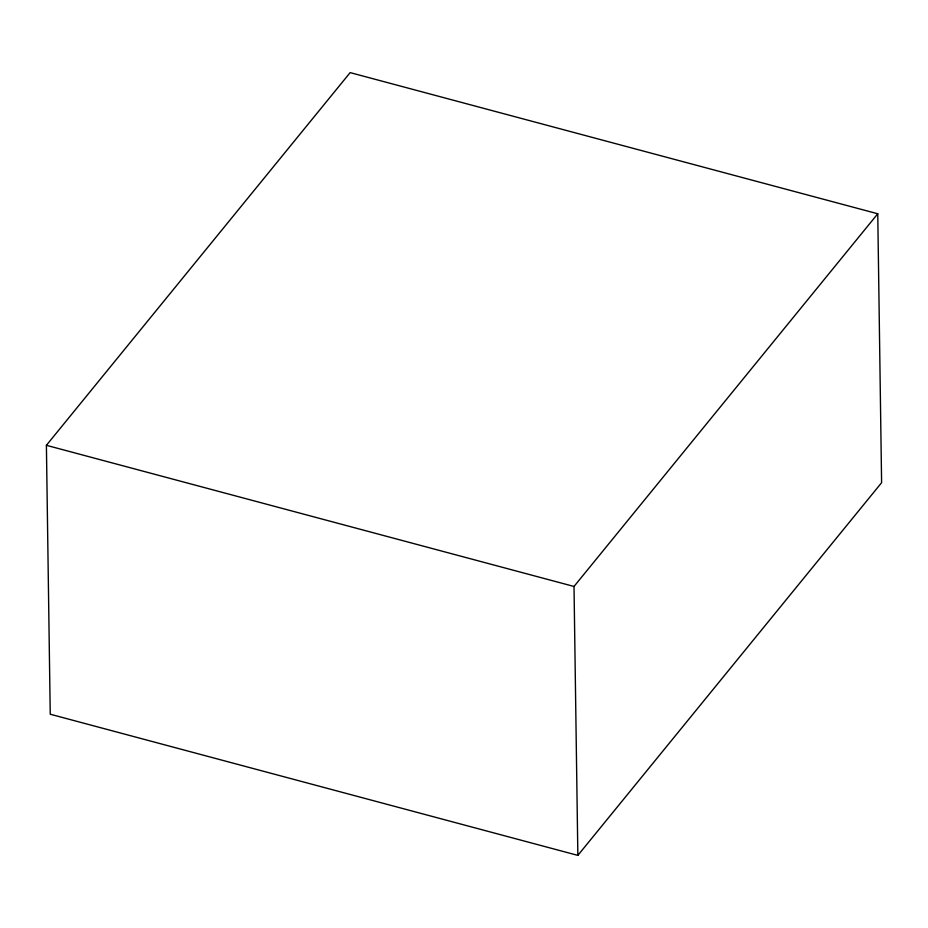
<?xml version="1.0" encoding="UTF-8"?>
<svg xmlns="http://www.w3.org/2000/svg" width="928" height="928" viewBox="0 0 928 928"><rect width="100%" height="100%" fill="white"/><g stroke="black" fill="none" stroke-linecap="round" stroke-linejoin="round"><path stroke-width="1.39" d="M46.4 445.312L350.146 72.616L877.76 213.776L881.6 482.688L577.854 855.384L50.24 714.224L46.4 445.312L574.014 586.461L877.76 213.776M574.014 586.461L577.854 855.384"/></g></svg>
